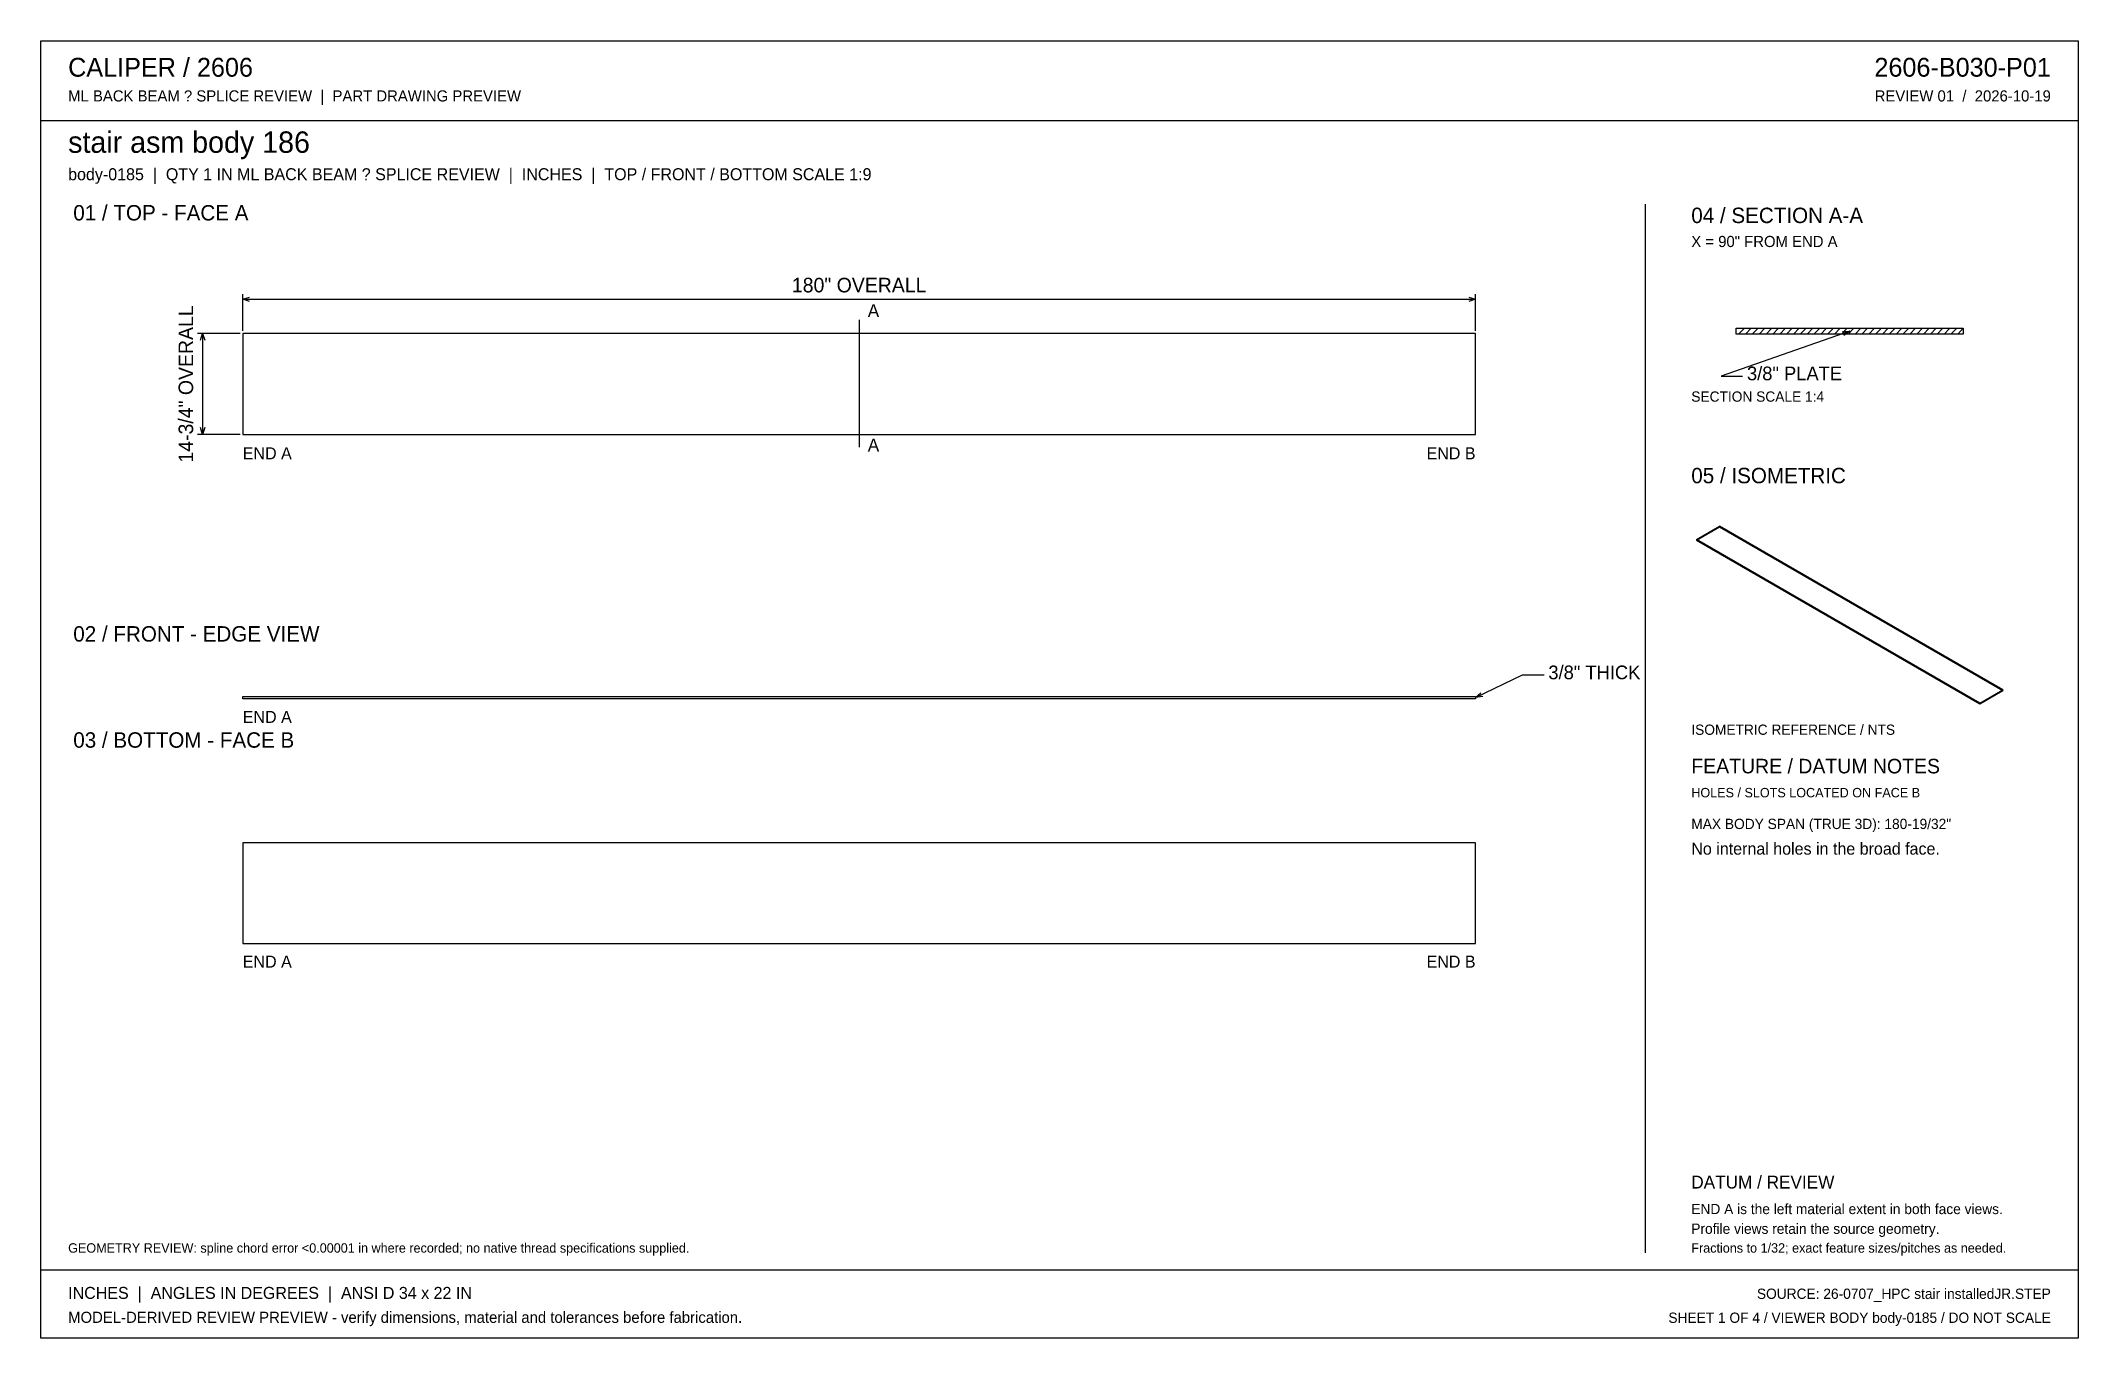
# Model space of a CAD drawing. Header units: inches. Extents: x 4 to 302, y 4 to 194.
import ezdxf
from ezdxf.enums import TextEntityAlignment as Align

# ---------------------------------------------------------------- set-up
doc = ezdxf.new("R2010")
doc.units = ezdxf.units.IN
doc.header["$MEASUREMENT"] = 0

msp = doc.modelspace()

# ---------------------------------------------------------------- linework, layer by layer
at = {"layer": 'ANNOTATION'}
for p, q in [((33.75, 151.38), (33.75, 156.75)), ((33.75, 156), (34.75, 156.31)), ((33.75, 156), (213.75, 156)), ((34.75, 155.69), (33.75, 156)), ((212.75, 156.31), (213.75, 156)), ((213.75, 156), (212.75, 155.69)), ((213.75, 151.38), (213.75, 156.75)), ((123.75, 153), (123.75, 134.38)), ((33.38, 151), (27.12, 151)), ((27.56, 150), (27.88, 151)), ((27.88, 151), (27.88, 136.25)), ((27.88, 151), (28.19, 150)), ((268.38, 151.33), (249.62, 144.78)), ((267.33, 151.29), (268.38, 151.33)), ((268.38, 151.33), (267.53, 150.7)), ((249.62, 144.78), (252.75, 144.78)), ((27.88, 136.25), (27.56, 137.25)), ((28.19, 137.25), (27.88, 136.25)), ((33.38, 136.25), (27.12, 136.25)), ((213.75, 97.81), (220.62, 101.12)), ((213.75, 97.81), (214.52, 98.53)), ((220.62, 101.12), (223.75, 101.12)), ((214.79, 97.97), (213.75, 97.81))]:
    msp.add_line(p, q, dxfattribs=at)
at = {"layer": 'OUTLINE'}
for p, q in [((4.25, 193.75), (301.75, 193.75)), ((4.25, 4.25), (4.25, 193.75)), ((301.75, 193.75), (301.75, 4.25)), ((4.25, 182.12), (301.75, 182.12)), ((238.5, 169.88), (238.5, 16.75)), ((251.78, 151.75), (284.97, 151.75)), ((251.78, 150.91), (251.78, 151.75)), ((252.16, 150.91), (253, 151.75)), ((253.16, 150.91), (254, 151.75)), ((254.16, 150.91), (255, 151.75)), ((255.16, 150.91), (256, 151.75)), ((256.16, 150.91), (257, 151.75)), ((257.16, 150.91), (258, 151.75)), ((258.16, 150.91), (259, 151.75)), ((259.16, 150.91), (260, 151.75)), ((260.16, 150.91), (261, 151.75)), ((261.16, 150.91), (262, 151.75)), ((262.16, 150.91), (263, 151.75)), ((263.16, 150.91), (264, 151.75)), ((264.16, 150.91), (265, 151.75)), ((265.16, 150.91), (266, 151.75)), ((266.16, 150.91), (267, 151.75)), ((267.16, 150.91), (268, 151.75)), ((268.16, 150.91), (269, 151.75)), ((269.16, 150.91), (270, 151.75)), ((270.16, 150.91), (271, 151.75)), ((271.16, 150.91), (272, 151.75)), ((272.16, 150.91), (273, 151.75)), ((273.16, 150.91), (274, 151.75)), ((274.16, 150.91), (275, 151.75)), ((275.16, 150.91), (276, 151.75)), ((276.16, 150.91), (277, 151.75)), ((277.16, 150.91), (278, 151.75)), ((278.16, 150.91), (279, 151.75)), ((279.16, 150.91), (280, 151.75)), ((280.16, 150.91), (281, 151.75)), ((281.16, 150.91), (282, 151.75)), ((282.16, 150.91), (283, 151.75)), ((283.16, 150.91), (284, 151.75)), ((284.16, 150.91), (284.97, 151.75)), ((284.97, 151.75), (284.97, 150.91)), ((33.75, 151), (33.75, 136.25)), ((213.75, 151), (33.75, 151)), ((213.75, 136.25), (213.75, 151)), ((284.97, 150.91), (251.78, 150.91)), ((33.75, 136.25), (213.75, 136.25)), ((246, 120.89), (249.39, 122.84)), ((246, 120.79), (249.39, 122.74)), ((290.75, 98.96), (249.39, 122.84)), ((249.39, 122.84), (249.39, 122.74)), ((249.39, 122.74), (290.75, 98.86)), ((287.36, 97.01), (246, 120.89)), ((246, 120.89), (246, 120.79)), ((246, 120.79), (287.36, 96.91)), ((287.36, 97.01), (290.75, 98.96)), ((287.36, 96.91), (290.75, 98.86)), ((290.75, 98.96), (290.75, 98.86)), ((33.75, 98), (213.75, 98)), ((33.75, 97.62), (33.75, 98)), ((213.75, 97.62), (33.75, 97.62)), ((213.75, 98), (213.75, 97.62)), ((287.36, 97.01), (287.36, 96.91)), ((213.75, 76.62), (33.75, 76.62)), ((33.75, 76.62), (33.75, 61.88)), ((213.75, 61.88), (213.75, 76.62)), ((33.75, 61.88), (213.75, 61.88)), ((4.25, 14.25), (301.75, 14.25)), ((301.75, 4.25), (4.25, 4.25))]:
    msp.add_line(p, q, dxfattribs=at)

# ---------------------------------------------------------------- texts
at = {"layer": 'ANNOTATION'}
for s, height, p in [('CALIPER / 2606', 2.75, (8.25, 188.5)), ('ML BACK BEAM ? SPLICE REVIEW  |  PART DRAWING PREVIEW', 1.625, (8.25, 184.88)), ('stair asm body 186', 3.125, (8.25, 177.38)), ('body-0185  |  QTY 1 IN ML BACK BEAM ? SPLICE REVIEW  |  INCHES  |  TOP / FRONT / BOTTOM SCALE 1:9', 1.75, (8.25, 173.38)), ('01 / TOP - FACE A', 2.25, (9, 167.5)), ('04 / SECTION A-A', 2.25, (245.25, 167.12)), ('X = 90" FROM END A', 1.625, (245.25, 163.62)), ('A', 1.88, (125, 153.38)), ('3/8" PLATE', 2, (253.38, 144.16)), ('SECTION SCALE 1:4', 1.5, (245.25, 141.03)), ('END A', 1.75, (33.75, 132.62)), ('A', 1.88, (125, 133.75)), ('05 / ISOMETRIC', 2.25, (245.25, 129.12)), ('02 / FRONT - EDGE VIEW', 2.25, (9, 106)), ('3/8" THICK', 2, (224.38, 100.5)), ('END A', 1.75, (33.75, 94.12)), ('03 / BOTTOM - FACE B', 2.25, (9, 90.5)), ('ISOMETRIC REFERENCE / NTS', 1.5, (245.25, 92.38)), ('FEATURE / DATUM NOTES', 2.125, (245.25, 86.75)), ('HOLES / SLOTS LOCATED ON FACE B', 1.375, (245.25, 83.25)), ('MAX BODY SPAN (TRUE 3D): 180-19/32"', 1.5, (245.25, 78.62)), ('No internal holes in the broad face.', 1.75, (245.25, 74.88)), ('END A', 1.75, (33.75, 58.38)), ('DATUM / REVIEW', 1.875, (245.25, 26.12)), ('END A is the left material extent in both face views.', 1.5, (245.25, 22.38)), ('Profile views retain the source geometry.', 1.5, (245.25, 19.5)), ('GEOMETRY REVIEW: spline chord error <0.00001 in where recorded; no native thread specifications supplied.', 1.375, (8.25, 16.75)), ('Fractions to 1/32; exact feature sizes/pitches as needed.', 1.375, (245.25, 16.75)), ('INCHES  |  ANGLES IN DEGREES  |  ANSI D 34 x 22 IN', 1.75, (8.25, 10)), ('MODEL-DERIVED REVIEW PREVIEW - verify dimensions, material and tolerances before fabrication.', 1.625, (8.25, 6.5))]:
    msp.add_text(s, height=height, dxfattribs=at).set_placement(p)
for s, height, p in [('2606-B030-P01', 2.75, (297.75, 188.5)), ('REVIEW 01  /  2026-10-19', 1.625, (297.75, 184.88)), ('END B', 1.75, (213.75, 132.62)), ('END B', 1.75, (213.75, 58.38)), ('SOURCE: 26-0707_HPC stair installedJR.STEP', 1.5, (297.75, 10)), ('SHEET 1 OF 4 / VIEWER BODY body-0185 / DO NOT SCALE', 1.5, (297.75, 6.5))]:
    msp.add_text(s, height=height, dxfattribs=at).set_placement(p, align=Align.RIGHT)
msp.add_text('180" OVERALL', height=2.125, dxfattribs=at).set_placement((123.75, 157), align=Align.CENTER)
msp.add_text('14-3/4" OVERALL', height=2.125, rotation=90, dxfattribs=at).set_placement((26.5, 143.62), align=Align.CENTER)

doc.saveas('drawing.dxf')
